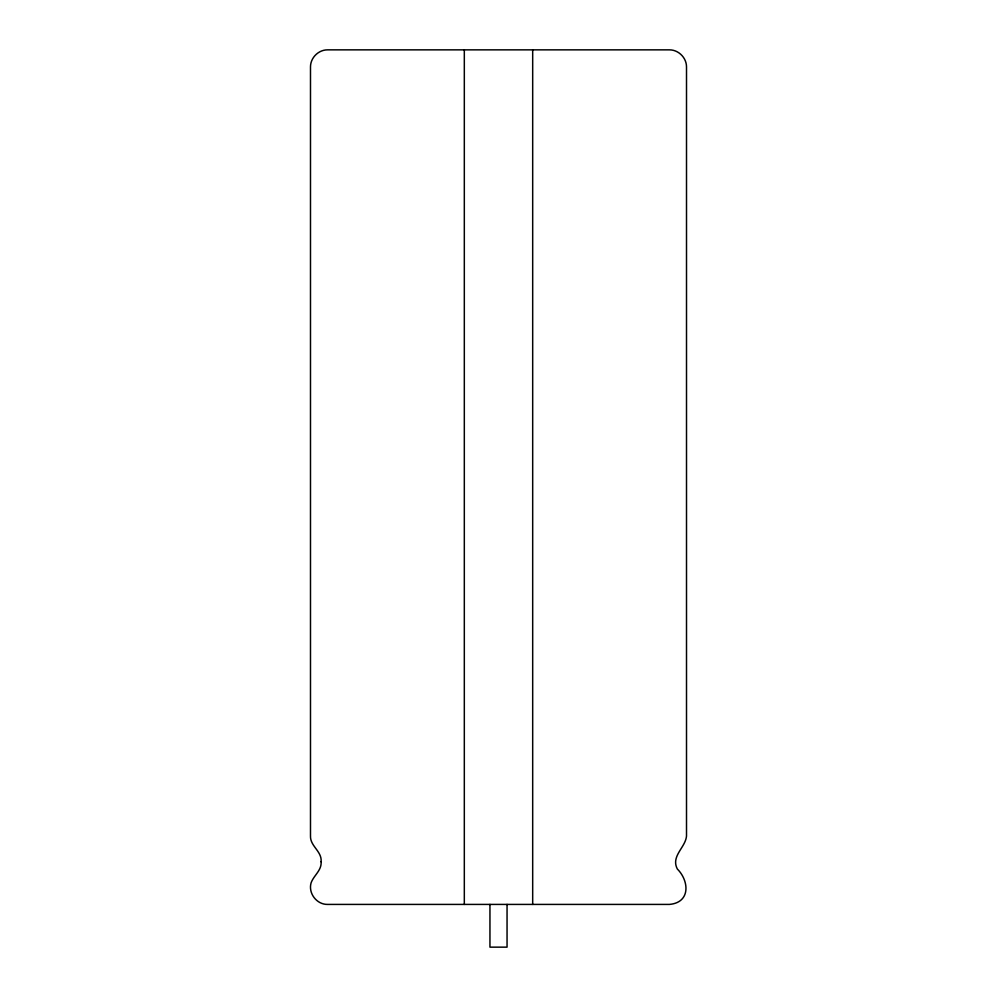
<?xml version="1.0" encoding="UTF-8"?>
<svg xmlns="http://www.w3.org/2000/svg" width="997" height="997" viewBox="0 0 997 997"><rect width="100%" height="100%" fill="white"/><g stroke="black" fill="none" stroke-linecap="round" stroke-linejoin="round"><path stroke-width="1.5" d="M532.685 49.85L532.685 904.416M507.049 904.416L507.049 947.15L489.951 947.15L489.951 904.416M464.315 49.85L464.315 904.416M321.109 861.695C321.857 870.418 313.656 875.478 311.076 882.906C308.085 893.312 316.759 904.628 327.589 904.416L669.411 904.416C690.634 902.609 689.326 881.012 677.349 869.023C670.632 856.199 685.487 847.575 686.509 836.059L686.509 66.936C686.559 57.789 678.558 49.788 669.411 49.85L327.589 49.85C318.442 49.788 310.441 57.789 310.491 66.936L310.491 836.059C310.104 846.179 322.068 851.326 321.109 861.695"/></g></svg>
